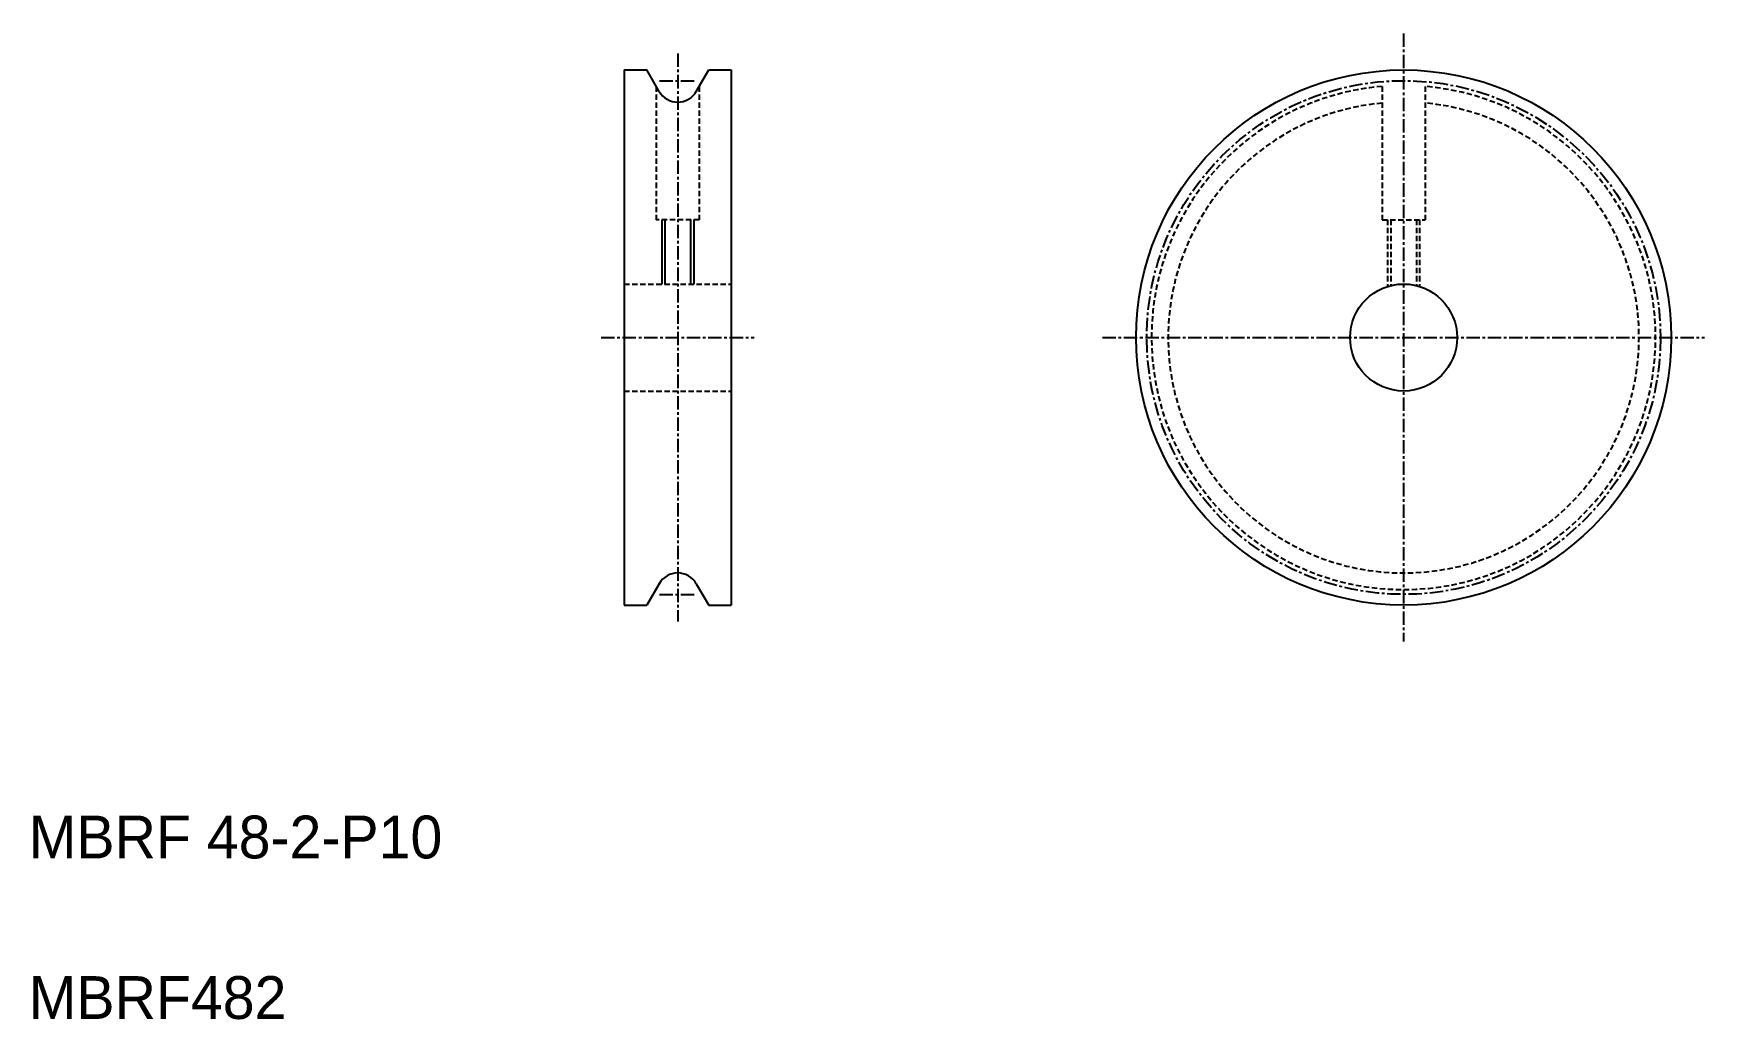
# Model space of a CAD drawing. Extents: x 593 to 750, y -38 to 55.
import ezdxf

# ---------------------------------------------------------------- set-up
doc = ezdxf.new("R2010")
doc.units = 0
doc.linetypes.add('CENTER', pattern=[2, 1.25, -0.25, 0.25, -0.25])
doc.linetypes.add('DASHED', pattern=[0.75, 0.5, -0.25])
doc.layers.get('0').update_dxf_attribs({"linetype": 'CONTINUOUS'})
doc.layers.add('CENTER', color=1, linetype='CENTER')

msp = doc.modelspace()

# ---------------------------------------------------------------- linework, layer by layer
at = {"color": 7, "linetype": 'CONTINUOUS'}
for p, q in [((648.66, 51.18), (648.66, 1.18)), ((648.66, 51.18), (650.77, 51.18)), ((651.93, 49.18), (650.77, 51.18)), ((655.39, 49.18), (656.55, 51.18)), ((655.39, 49.18), (656.55, 51.18)), ((656.55, 51.18), (658.66, 51.18)), ((658.66, 51.18), (658.66, 1.18)), ((658.66, 50.68), (658.66, 50.68)), ((658.66, 50.18), (658.66, 50.18)), ((651.93, 3.18), (650.77, 1.18)), ((655.39, 3.18), (656.55, 1.18)), ((655.39, 3.18), (656.55, 1.18)), ((648.66, 1.18), (650.77, 1.18)), ((656.55, 1.18), (658.66, 1.18))]:
    msp.add_line(p, q, dxfattribs=at)
at = {"color": 3, "linetype": 'DASHED'}
for p, q in [((651.66, 49.65), (651.66, 37.18)), ((655.66, 49.65), (655.66, 37.18)), ((719.48, 49.65), (719.48, 37.18)), ((723.48, 49.65), (723.48, 37.18)), ((655.66, 37.18), (651.66, 37.18)), ((719.48, 37.18), (723.48, 37.18)), ((719.98, 37.18), (719.98, 30.95)), ((720.28, 37.18), (720.28, 31.04)), ((720.28, 37.18), (720.28, 34.93)), ((722.68, 37.18), (722.68, 31.04)), ((722.98, 37.18), (722.98, 30.95)), ((648.66, 31.18), (658.66, 31.18)), ((648.66, 21.18), (658.66, 21.18))]:
    msp.add_line(p, q, dxfattribs=at)
at = {"color": 3, "linetype": 'CONTINUOUS'}
for p, q in [((652.16, 37.18), (652.16, 31.18)), ((652.46, 37.18), (652.46, 31.18)), ((654.86, 37.18), (654.86, 31.18)), ((655.16, 37.18), (655.16, 31.18))]:
    msp.add_line(p, q, dxfattribs=at)
at = {"color": 7, "linetype": 'CONTINUOUS'}
for radius in [25, 5]:
    msp.add_circle((721.48, 26.18), radius, dxfattribs=at)
for centre, start, end in [((653.66, 50.18), 210, 330), ((653.66, 2.18), 30, 150)]:
    msp.add_arc(centre, 2, start, end, dxfattribs=at)
at = {"color": 3, "linetype": 'DASHED'}
for radius, start, end in [(23.55, 94.8719, 85.1281), (22, 95.2159, 84.7841)]:
    msp.add_arc((721.48, 26.18), radius, start, end, dxfattribs=at)
at = {"layer": 'CENTER', "color": 1, "linetype": 'CENTER'}
for p, q in [((721.48, 54.59), (721.48, -2.23)), ((653.66, 52.71), (653.66, -0.35)), ((651.96, 50.18), (655.35, 50.18)), ((646.51, 26.18), (660.81, 26.18)), ((693.35, 26.18), (749.6, 26.18)), ((651.96, 2.18), (655.35, 2.18))]:
    msp.add_line(p, q, dxfattribs=at)
msp.add_circle((721.48, 26.18), 24, dxfattribs=at)

# ---------------------------------------------------------------- texts
at = {"color": 7, "linetype": 'CONTINUOUS'}
for s, p in [('MBRF 48-2-P10', (593.02, -22.49)), ('MBRF482', (593.02, -37.49))]:
    msp.add_text(s, height=4, dxfattribs=at).set_placement(p)

doc.saveas('drawing.dxf')
